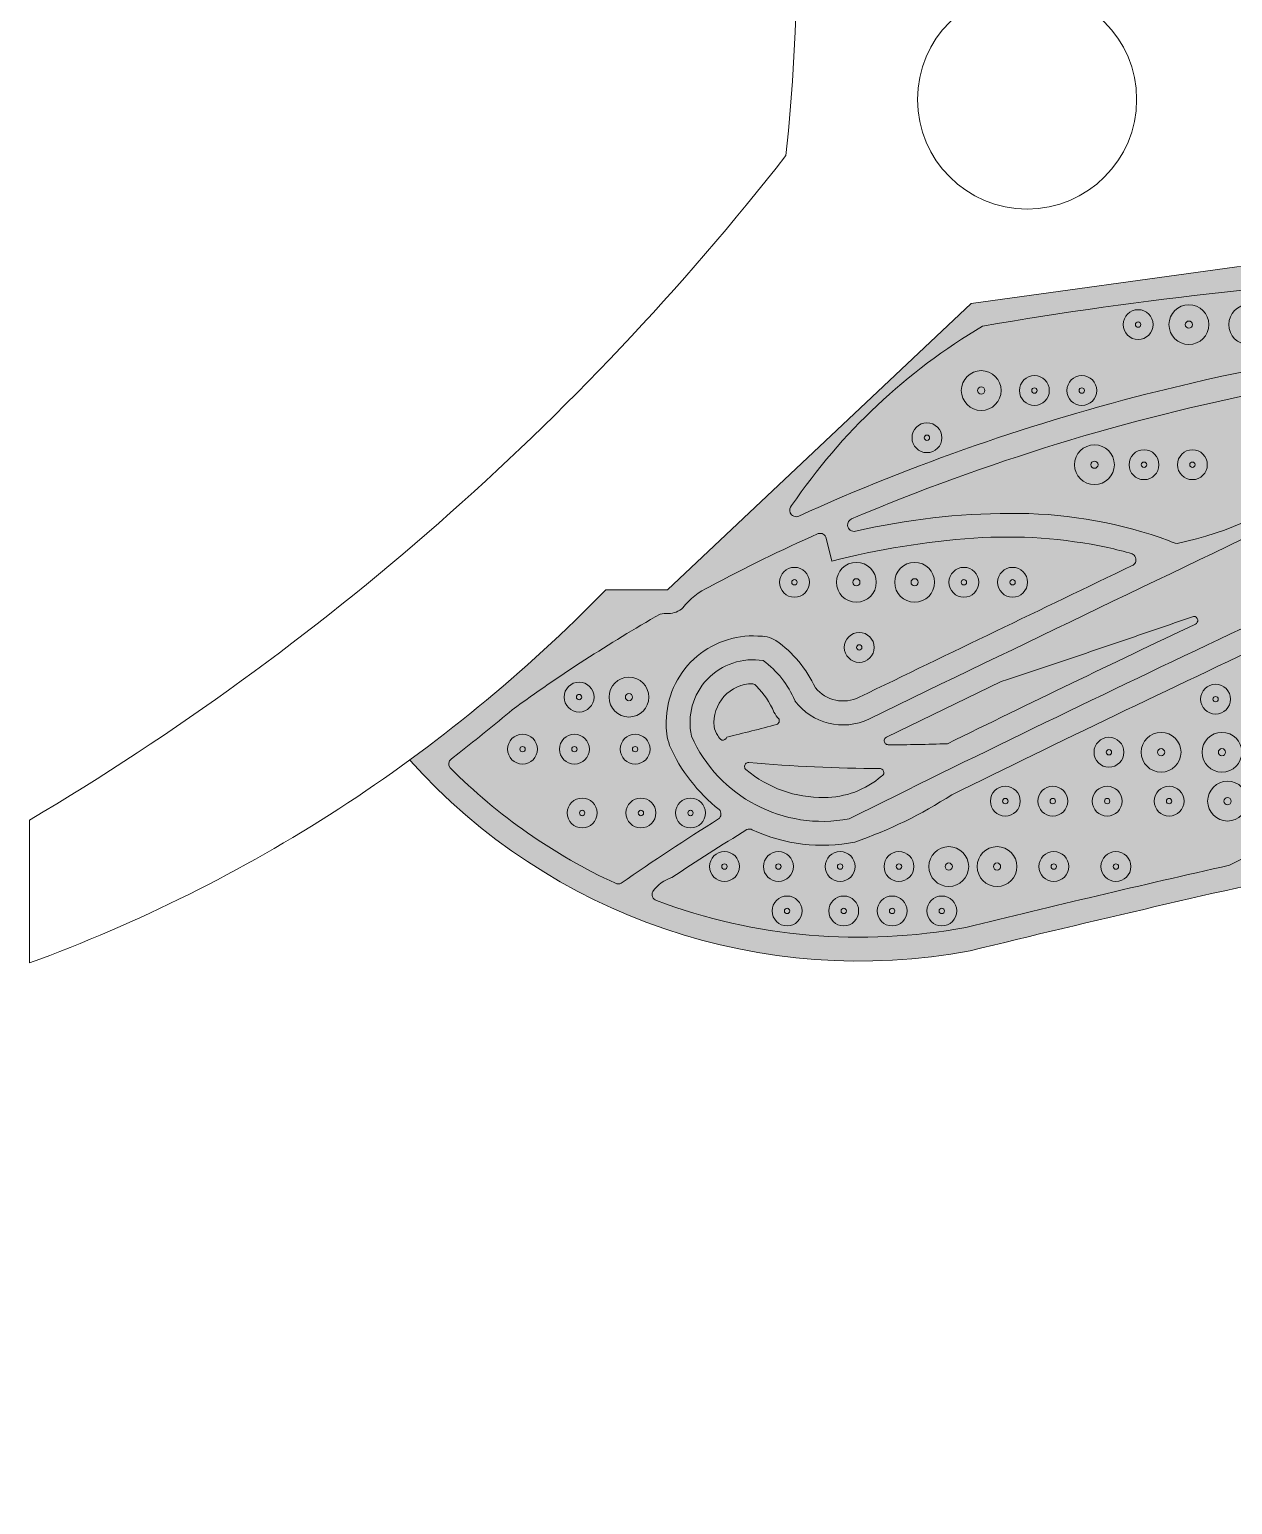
# Model space of a CAD drawing. Header units: inches. Extents: x 36 to 71.8, y 17.4 to 61.8.
# Drawn here: x 35.97 to 48.05, y 17.41 to 32.22 of the extents above; entities that cross this region are included whole.
import ezdxf

# ---------------------------------------------------------------- set-up
doc = ezdxf.new("R2010")
doc.units = ezdxf.units.IN
doc.header["$MEASUREMENT"] = 0
for name, color, linetype, lineweight in [('00_SOURCE_FROZEN', 7, 'CONTINUOUS', 18), ('20_ADDITIONS_CLOSED', 7, 'CONTINUOUS', 13), ('30_MATERIALS', 7, 'CONTINUOUS', 13), ('40_PLANT_SYMBOLS', 7, 'CONTINUOUS', 13)]:
    doc.layers.add(name, color=color, linetype=linetype, lineweight=lineweight)

# ---------------------------------------------------------------- blocks, each defined once
blk = doc.blocks.new('TREE_CROWN_2D')
for radius in [1, 0.18]:
    blk.add_circle((0, 0), radius)

msp = doc.modelspace()

# ---------------------------------------------------------------- hatches: boundary and pattern name
at = {"layer": '30_MATERIALS', "true_color": 0xe8d8b8}
h = msp.add_hatch(color=254, dxfattribs=at)
h.dxf.hatch_style = 1
h.paths.add_polyline_path([(39.788, 24.886), (39.79, 24.888), (39.964, 25.017), (40.137, 25.149), (40.307, 25.283), (40.476, 25.419), (40.643, 25.558), (40.808, 25.699), (40.972, 25.843), (41.133, 25.989), (41.292, 26.138), (41.449, 26.288), (41.605, 26.441), (41.758, 26.597), (42.376, 26.597), (45.427, 29.473), (48.095, 29.84), (50.4, 30.004), (53.65, 30.945), (53.846, 31.023), (54.043, 31.098), (54.242, 31.168), (54.441, 31.236), (54.642, 31.299), (54.843, 31.359), (55.046, 31.416), (55.249, 31.469), (55.453, 31.518), (55.657, 31.563), (55.862, 31.605), (56.068, 31.643), (56.275, 31.678), (56.482, 31.708), (56.689, 31.736), (56.897, 31.759), (57.106, 31.779), (57.314, 31.795), (57.523, 31.807), (57.732, 31.816), (57.942, 31.821), (58.151, 31.822), (58.361, 31.82), (58.571, 31.814), (58.78, 31.804), (58.99, 31.79), (59.199, 31.773), (59.408, 31.752), (59.617, 31.727), (59.826, 31.699), (60.035, 31.666), (60.243, 31.63), (60.446, 31.626), (60.649, 31.616), (60.849, 31.597), (61.049, 31.572), (61.246, 31.541), (61.442, 31.502), (61.635, 31.457), (61.827, 31.405), (62.015, 31.346), (62.202, 31.281), (62.386, 31.21), (62.567, 31.133), (62.745, 31.049), (62.92, 30.96), (63.091, 30.864), (63.26, 30.763), (63.424, 30.656), (63.585, 30.544), (63.742, 30.426), (63.895, 30.302), (64.044, 30.173), (64.189, 30.039), (64.329, 29.9), (64.464, 29.756), (64.594, 29.606), (64.72, 29.452), (64.84, 29.293), (64.955, 29.13), (65.065, 28.961), (65.169, 28.789), (65.268, 28.612), (65.36, 28.431), (66.481, 23.89), (66.516, 23.72), (66.545, 23.55), (66.569, 23.379), (66.586, 23.209), (66.598, 23.038), (66.605, 22.868), (66.605, 22.698), (66.6, 22.529), (66.589, 22.36), (66.573, 22.192), (66.551, 22.025), (66.524, 21.859), (66.492, 21.694), (66.454, 21.53), (66.41, 21.368), (66.362, 21.207), (66.308, 21.048), (66.249, 20.89), (66.185, 20.735), (66.115, 20.582), (66.041, 20.431), (65.961, 20.282), (65.877, 20.136), (65.788, 19.992), (65.693, 19.852), (65.594, 19.714), (65.49, 19.579), (65.381, 19.447), (65.268, 19.318), (65.15, 19.193), (65.027, 19.072), (64.9, 18.954), (63.661, 17.533), (63.666, 17.504), (63.601, 17.493), (63.354, 17.461), (63.106, 17.436), (62.858, 17.419), (62.609, 17.411), (62.36, 17.41), (62.112, 17.417), (61.864, 17.431), (61.616, 17.454), (61.369, 17.485), (61.123, 17.523), (60.878, 17.569), (60.635, 17.623), (60.393, 17.685), (60.152, 17.754), (60.033, 17.792), (59.914, 17.832), (59.795, 17.873), (59.677, 17.917), (59.56, 17.962), (59.443, 18.01), (59.327, 18.059), (59.211, 18.11), (59.097, 18.164), (58.982, 18.219), (58.869, 18.276), (58.756, 18.335), (58.644, 18.396), (58.533, 18.459), (58.423, 18.524), (58.313, 18.59), (58.106, 18.642), (57.9, 18.697), (57.695, 18.756), (57.492, 18.82), (57.291, 18.887), (57.09, 18.958), (56.892, 19.032), (56.695, 19.111), (56.5, 19.193), (56.307, 19.28), (56.116, 19.369), (55.926, 19.463), (55.738, 19.56), (55.553, 19.661), (55.369, 19.765), (55.188, 19.873), (55.008, 19.985), (54.831, 20.1), (54.656, 20.218), (54.484, 20.34), (54.313, 20.465), (54.146, 20.594), (53.98, 20.725), (53.817, 20.861), (53.657, 20.999), (53.499, 21.141), (53.344, 21.286), (53.192, 21.434), (53.042, 21.585), (52.895, 21.739), (52.751, 21.897), (52.611, 22.057), (52.262, 22.289), (51.911, 22.516), (51.558, 22.741), (51.204, 22.963), (50.847, 23.181), (50.488, 23.396), (50.127, 23.607), (49.764, 23.815), (49.728, 23.834), (49.69, 23.851), (49.652, 23.865), (49.613, 23.876), (49.574, 23.886), (49.534, 23.893), (49.494, 23.898), (49.454, 23.9), (49.414, 23.9), (49.374, 23.898), (49.334, 23.893), (49.294, 23.886), (49.255, 23.877), (49.216, 23.865), (49.177, 23.851), (49.139, 23.835), (48.207, 23.627), (47.276, 23.413), (46.347, 23.194), (45.418, 22.97), (45.223, 22.937), (45.027, 22.91), (44.832, 22.89), (44.636, 22.876), (44.441, 22.868), (44.246, 22.867), (44.052, 22.872), (43.858, 22.883), (43.666, 22.901), (43.474, 22.924), (43.283, 22.954), (43.094, 22.989), (42.906, 23.031), (42.719, 23.078), (42.535, 23.131), (42.352, 23.19), (42.171, 23.255), (41.992, 23.326), (41.815, 23.402), (41.641, 23.484), (41.469, 23.571), (41.3, 23.664), (41.134, 23.762), (40.971, 23.866), (40.81, 23.975), (40.653, 24.09), (40.5, 24.21), (40.35, 24.335), (40.203, 24.465), (40.061, 24.6), (39.922, 24.741), (39.788, 24.886)])
at = {"layer": '30_MATERIALS', "true_color": 0xb6c890}
h = msp.add_hatch(color=9, dxfattribs=at)
h.dxf.hatch_style = 1
h.paths.add_polyline_path([(43.696, 27.337), (43.683, 27.333), (43.67, 27.331), (43.657, 27.332), (43.645, 27.336), (43.633, 27.342), (43.623, 27.35), (43.615, 27.36), (43.609, 27.371), (43.604, 27.391), (43.605, 27.41), (43.612, 27.428), (43.624, 27.443), (43.719, 27.58), (43.818, 27.713), (43.921, 27.843), (44.027, 27.971), (44.136, 28.095), (44.249, 28.216), (44.364, 28.335), (44.483, 28.449), (44.605, 28.561), (44.731, 28.669), (44.859, 28.774), (44.99, 28.875), (45.123, 28.973), (45.26, 29.067), (45.399, 29.158), (45.541, 29.244), (45.843, 29.296), (46.146, 29.345), (46.449, 29.391), (46.753, 29.435), (47.057, 29.476), (47.361, 29.515), (47.665, 29.552), (47.97, 29.585), (48.275, 29.617), (48.58, 29.645), (48.886, 29.672), (49.192, 29.695), (49.498, 29.717), (49.804, 29.735), (50.11, 29.751), (50.417, 29.765), (50.629, 29.801), (50.84, 29.84), (51.051, 29.882), (51.262, 29.928), (51.471, 29.976), (51.68, 30.028), (51.888, 30.083), (52.095, 30.141), (52.301, 30.202), (52.506, 30.266), (52.71, 30.333), (52.914, 30.403), (53.116, 30.476), (53.317, 30.553), (53.517, 30.632), (53.716, 30.714), (53.851, 30.766), (53.894, 30.77), (53.938, 30.769), (53.98, 30.763), (54.023, 30.753), (54.256, 30.728), (54.489, 30.701), (54.721, 30.672), (54.954, 30.641), (55.186, 30.608), (55.418, 30.574), (55.649, 30.538), (55.881, 30.5), (56.112, 30.461), (56.342, 30.419), (56.573, 30.376), (56.803, 30.332), (57.033, 30.285), (57.262, 30.237), (57.491, 30.187), (57.72, 30.135), (58.191, 30.026), (58.66, 29.911), (59.128, 29.79), (59.594, 29.663), (59.607, 29.656), (59.617, 29.647), (59.625, 29.636), (59.631, 29.624), (59.634, 29.611), (59.634, 29.597), (59.631, 29.584), (59.626, 29.571), (59.618, 29.561), (59.609, 29.552), (59.599, 29.545), (59.587, 29.541), (59.488, 29.513), (59.39, 29.484), (59.293, 29.453), (59.196, 29.42), (59.1, 29.386), (59.004, 29.351), (58.909, 29.314), (58.814, 29.276), (58.72, 29.236), (58.626, 29.195), (58.534, 29.152), (58.442, 29.108), (58.35, 29.062), (58.26, 29.015), (58.17, 28.966), (58.08, 28.916), (58.072, 28.913), (58.063, 28.912), (58.055, 28.912), (58.046, 28.913), (57.818, 28.952), (57.589, 28.989), (57.36, 29.024), (57.13, 29.058), (56.901, 29.089), (56.671, 29.118), (56.441, 29.146), (56.21, 29.171), (55.98, 29.195), (55.749, 29.216), (55.518, 29.235), (55.287, 29.253), (55.056, 29.268), (54.824, 29.282), (54.593, 29.294), (54.361, 29.303), (54.258, 29.317), (54.155, 29.329), (54.052, 29.34), (53.948, 29.349), (53.845, 29.355), (53.741, 29.361), (53.638, 29.364), (53.534, 29.365), (53.43, 29.365), (53.327, 29.363), (53.223, 29.359), (53.119, 29.353), (53.016, 29.346), (52.912, 29.337), (52.809, 29.326), (52.706, 29.313), (52.364, 29.303), (52.022, 29.288), (51.681, 29.268), (51.34, 29.244), (51, 29.215), (50.66, 29.181), (50.32, 29.143), (49.981, 29.1), (49.643, 29.052), (49.305, 29), (48.968, 28.943), (48.632, 28.882), (48.297, 28.815), (47.962, 28.744), (47.629, 28.669), (47.296, 28.589), (47.065, 28.53), (46.834, 28.468), (46.604, 28.404), (46.375, 28.338), (46.147, 28.268), (45.92, 28.196), (45.693, 28.122), (45.467, 28.045), (45.242, 27.965), (45.019, 27.883), (44.796, 27.798), (44.574, 27.711), (44.353, 27.621), (44.133, 27.529), (43.914, 27.434)])
h = msp.add_hatch(color=9, dxfattribs=at)
h.dxf.hatch_style = 1
h.paths.add_polyline_path([(44.264, 27.185), (44.251, 27.184), (44.237, 27.185), (44.225, 27.189), (44.213, 27.196), (44.202, 27.205), (44.194, 27.216), (44.189, 27.228), (44.186, 27.241), (44.186, 27.252), (44.187, 27.262), (44.19, 27.272), (44.194, 27.281), (44.2, 27.29), (44.207, 27.297), (44.215, 27.303), (44.225, 27.308), (44.48, 27.414), (44.736, 27.517), (44.993, 27.616), (45.251, 27.712), (45.511, 27.805), (45.771, 27.894), (46.033, 27.98), (46.296, 28.062), (46.56, 28.141), (46.825, 28.217), (47.091, 28.289), (47.357, 28.358), (47.625, 28.424), (47.894, 28.486), (48.163, 28.544), (48.433, 28.6), (48.775, 28.666), (49.118, 28.727), (49.462, 28.783), (49.807, 28.834), (50.152, 28.88), (50.498, 28.921), (50.844, 28.958), (51.191, 28.989), (51.204, 28.987), (51.217, 28.982), (51.228, 28.975), (51.238, 28.966), (51.246, 28.954), (51.251, 28.942), (51.253, 28.929), (51.252, 28.915), (51.248, 28.899), (51.24, 28.885), (51.228, 28.873), (51.213, 28.864), (50.919, 28.736), (50.626, 28.603), (50.334, 28.467), (50.045, 28.327), (49.757, 28.183), (49.472, 28.036), (49.188, 27.885), (48.906, 27.73), (48.829, 27.669), (48.749, 27.61), (48.669, 27.554), (48.586, 27.5), (48.502, 27.449), (48.417, 27.4), (48.33, 27.354), (48.242, 27.311), (48.153, 27.27), (48.062, 27.232), (47.971, 27.197), (47.878, 27.164), (47.784, 27.134), (47.689, 27.108), (47.593, 27.084), (47.497, 27.063), (47.476, 27.065), (47.455, 27.07), (47.435, 27.078), (47.417, 27.088), (47.326, 27.12), (47.234, 27.15), (47.142, 27.179), (47.05, 27.205), (46.957, 27.229), (46.864, 27.252), (46.77, 27.272), (46.675, 27.29), (46.581, 27.307), (46.486, 27.321), (46.391, 27.333), (46.295, 27.344), (46.199, 27.352), (46.103, 27.358), (46.007, 27.362), (45.911, 27.364), (45.717, 27.364), (45.523, 27.358), (45.33, 27.346), (45.137, 27.329), (44.945, 27.307), (44.753, 27.279), (44.562, 27.246), (44.372, 27.208)])
h = msp.add_hatch(color=9, dxfattribs=at)
h.dxf.hatch_style = 1
h.paths.add_polyline_path([(40.285, 24.96), (40.42, 25.066), (40.554, 25.173), (40.687, 25.282), (40.818, 25.392), (40.998, 25.521), (41.179, 25.647), (41.362, 25.771), (41.547, 25.892), (41.733, 26.011), (41.921, 26.127), (42.111, 26.241), (42.302, 26.352), (42.323, 26.357), (42.344, 26.359), (42.366, 26.359), (42.387, 26.357), (42.407, 26.359), (42.427, 26.362), (42.446, 26.367), (42.465, 26.374), (42.483, 26.382), (42.5, 26.391), (42.517, 26.402), (42.532, 26.414), (42.559, 26.448), (42.588, 26.48), (42.619, 26.509), (42.652, 26.537), (42.686, 26.563), (42.722, 26.586), (42.759, 26.608), (42.798, 26.627), (43.067, 26.767), (43.34, 26.903), (43.614, 27.035), (43.89, 27.161), (43.903, 27.164), (43.916, 27.163), (43.929, 27.161), (43.941, 27.155), (43.952, 27.147), (43.961, 27.138), (43.967, 27.127), (43.972, 27.114), (44.029, 26.884), (44.204, 26.927), (44.381, 26.966), (44.558, 27.001), (44.736, 27.032), (44.915, 27.059), (45.094, 27.082), (45.274, 27.1), (45.454, 27.115), (45.623, 27.124), (45.792, 27.127), (45.961, 27.124), (46.13, 27.115), (46.298, 27.1), (46.466, 27.08), (46.633, 27.053), (46.799, 27.021), (46.86, 27.007), (46.921, 26.992), (46.982, 26.976), (47.043, 26.958), (47.054, 26.952), (47.064, 26.943), (47.072, 26.933), (47.078, 26.921), (47.081, 26.908), (47.082, 26.895), (47.08, 26.882), (47.076, 26.87), (47.07, 26.861), (47.063, 26.852), (47.055, 26.845), (47.045, 26.84), (46.359, 26.51), (45.673, 26.18), (44.988, 25.849), (44.303, 25.518), (44.274, 25.505), (44.245, 25.495), (44.215, 25.487), (44.185, 25.483), (44.155, 25.48), (44.125, 25.48), (44.095, 25.483), (44.066, 25.488), (44.037, 25.495), (44.009, 25.505), (43.981, 25.517), (43.955, 25.532), (43.929, 25.549), (43.905, 25.568), (43.883, 25.589), (43.862, 25.612), (43.827, 25.682), (43.787, 25.75), (43.743, 25.814), (43.695, 25.876), (43.643, 25.934), (43.588, 25.989), (43.529, 26.041), (43.466, 26.088), (43.445, 26.099), (43.424, 26.109), (43.401, 26.117), (43.379, 26.123), (43.356, 26.128), (43.332, 26.131), (43.309, 26.132), (43.285, 26.132), (43.24, 26.134), (43.196, 26.133), (43.152, 26.13), (43.108, 26.125), (43.065, 26.117), (43.022, 26.108), (42.98, 26.096), (42.939, 26.082), (42.898, 26.066), (42.858, 26.048), (42.819, 26.028), (42.781, 26.006), (42.744, 25.983), (42.708, 25.957), (42.673, 25.929), (42.64, 25.9), (42.608, 25.868), (42.578, 25.836), (42.55, 25.802), (42.524, 25.767), (42.499, 25.73), (42.477, 25.693), (42.456, 25.654), (42.438, 25.614), (42.421, 25.574), (42.406, 25.533), (42.394, 25.491), (42.383, 25.448), (42.375, 25.405), (42.369, 25.361), (42.365, 25.317), (42.364, 25.273), (42.364, 25.211), (42.37, 25.151), (42.381, 25.091), (42.398, 25.032), (42.442, 24.939), (42.492, 24.849), (42.547, 24.763), (42.607, 24.68), (42.673, 24.601), (42.743, 24.526), (42.818, 24.456), (42.897, 24.389), (42.905, 24.379), (42.91, 24.367), (42.913, 24.354), (42.914, 24.341), (42.912, 24.328), (42.907, 24.316), (42.9, 24.305), (42.89, 24.295), (42.643, 24.138), (42.397, 23.978), (42.153, 23.815), (41.912, 23.65), (41.898, 23.644), (41.883, 23.642), (41.868, 23.644), (41.854, 23.649), (41.739, 23.703), (41.625, 23.761), (41.513, 23.82), (41.402, 23.882), (41.292, 23.947), (41.184, 24.014), (41.077, 24.083), (40.972, 24.155), (40.869, 24.229), (40.767, 24.305), (40.667, 24.383), (40.569, 24.464), (40.472, 24.547), (40.377, 24.632), (40.284, 24.719), (40.193, 24.809), (40.186, 24.82), (40.182, 24.832), (40.18, 24.844), (40.181, 24.857), (40.183, 24.869), (40.189, 24.88), (40.196, 24.891), (40.206, 24.899)])
h = msp.add_hatch(color=9, dxfattribs=at)
h.dxf.hatch_style = 1
h.paths.add_polyline_path([(44.594, 25.041), (44.585, 25.042), (44.578, 25.044), (44.57, 25.049), (44.564, 25.054), (44.559, 25.061), (44.556, 25.068), (44.554, 25.076), (44.554, 25.085), (44.556, 25.095), (44.561, 25.104), (44.568, 25.111), (44.576, 25.117), (45.73, 25.675), (46.213, 25.836), (46.696, 25.999), (47.179, 26.163), (47.661, 26.329), (47.675, 26.327), (47.688, 26.32), (47.697, 26.31), (47.702, 26.296), (47.703, 26.283), (47.699, 26.271), (47.691, 26.26), (47.68, 26.252), (47.056, 25.955), (46.432, 25.656), (45.81, 25.355), (45.188, 25.051), (45.04, 25.046), (44.891, 25.042), (44.742, 25.041)])
h = msp.add_hatch(color=9, dxfattribs=at)
h.dxf.hatch_style = 1
h.paths.add_polyline_path([(42.265, 23.476), (42.253, 23.482), (42.242, 23.49), (42.233, 23.501), (42.227, 23.513), (42.223, 23.526), (42.222, 23.54), (42.224, 23.553), (42.229, 23.566), (42.248, 23.59), (42.268, 23.612), (42.29, 23.633), (42.314, 23.652), (42.339, 23.669), (42.366, 23.684), (42.394, 23.696), (42.422, 23.707), (42.608, 23.83), (42.796, 23.951), (42.985, 24.071), (43.175, 24.188), (43.188, 24.192), (43.202, 24.193), (43.216, 24.192), (43.229, 24.187), (43.29, 24.16), (43.352, 24.136), (43.414, 24.114), (43.477, 24.094), (43.541, 24.078), (43.605, 24.063), (43.669, 24.052), (43.734, 24.043), (43.8, 24.036), (43.865, 24.032), (43.931, 24.031), (43.997, 24.032), (44.063, 24.036), (44.128, 24.042), (44.194, 24.052), (44.259, 24.063), (44.387, 24.11), (44.513, 24.16), (44.637, 24.214), (44.76, 24.271), (44.881, 24.333), (45, 24.398), (45.117, 24.466), (45.232, 24.538), (46.053, 24.939), (46.875, 25.337), (47.7, 25.73), (48.526, 26.12), (48.542, 26.123), (48.559, 26.122), (48.574, 26.117), (48.588, 26.107), (48.716, 25.992), (48.841, 25.873), (48.962, 25.75), (49.08, 25.625), (49.194, 25.496), (49.305, 25.363), (49.412, 25.228), (49.515, 25.09), (49.582, 24.997), (49.648, 24.904), (49.712, 24.81), (49.775, 24.714), (49.78, 24.702), (49.782, 24.689), (49.781, 24.675), (49.778, 24.662), (49.772, 24.65), (49.763, 24.64), (49.753, 24.631), (49.741, 24.625), (49.523, 24.535), (49.305, 24.442), (49.088, 24.346), (48.873, 24.248), (48.659, 24.148), (48.446, 24.045), (48.234, 23.939), (48.023, 23.831), (47.359, 23.679), (46.696, 23.524), (46.034, 23.366), (45.372, 23.206), (45.274, 23.188), (45.177, 23.173), (45.079, 23.159), (44.98, 23.146), (44.882, 23.136), (44.784, 23.127), (44.685, 23.119), (44.587, 23.114), (44.488, 23.11), (44.39, 23.108), (44.291, 23.107), (44.193, 23.108), (44.095, 23.111), (43.996, 23.115), (43.898, 23.121), (43.8, 23.129), (43.702, 23.138), (43.604, 23.149), (43.507, 23.162), (43.41, 23.176), (43.312, 23.192), (43.216, 23.21), (43.119, 23.229), (43.023, 23.25), (42.927, 23.272), (42.831, 23.297), (42.736, 23.322), (42.641, 23.35), (42.546, 23.379), (42.452, 23.41), (42.358, 23.442)])
h = msp.add_hatch(color=9, dxfattribs=at)
h.dxf.hatch_style = 1
h.paths.add_polyline_path([(42.846, 25.224), (42.844, 25.265), (42.846, 25.306), (42.852, 25.346), (42.863, 25.385), (42.878, 25.422), (42.896, 25.458), (42.918, 25.492), (42.944, 25.524), (42.973, 25.553), (43.005, 25.579), (43.039, 25.601), (43.075, 25.619), (43.112, 25.634), (43.152, 25.644), (43.192, 25.65), (43.233, 25.653), (43.244, 25.649), (43.255, 25.644), (43.264, 25.637), (43.271, 25.628), (43.299, 25.6), (43.325, 25.57), (43.349, 25.539), (43.372, 25.507), (43.393, 25.474), (43.412, 25.44), (43.43, 25.404), (43.446, 25.368), (43.457, 25.349), (43.469, 25.331), (43.483, 25.314), (43.497, 25.297), (43.499, 25.29), (43.5, 25.282), (43.5, 25.274), (43.497, 25.266), (43.494, 25.259), (43.489, 25.253), (43.482, 25.248), (43.475, 25.244), (43.35, 25.211), (43.224, 25.179), (43.098, 25.147), (42.972, 25.117), (42.965, 25.103), (42.954, 25.092), (42.94, 25.087), (42.924, 25.088), (42.91, 25.095), (42.898, 25.105), (42.889, 25.118), (42.883, 25.133), (42.869, 25.154), (42.858, 25.176), (42.85, 25.199)])
h = msp.add_hatch(color=9, dxfattribs=at)
h.dxf.hatch_style = 1
h.paths.add_polyline_path([(43.165, 24.791), (43.16, 24.796), (43.155, 24.803), (43.152, 24.81), (43.151, 24.818), (43.151, 24.826), (43.153, 24.834), (43.156, 24.841), (43.161, 24.848), (43.168, 24.854), (43.176, 24.859), (43.185, 24.861), (43.194, 24.861), (43.359, 24.848), (43.524, 24.837), (43.689, 24.827), (43.854, 24.818), (44.02, 24.811), (44.185, 24.806), (44.35, 24.803), (44.516, 24.801), (44.53, 24.796), (44.541, 24.787), (44.548, 24.774), (44.55, 24.76), (44.548, 24.749), (44.544, 24.74), (44.537, 24.732), (44.528, 24.725), (44.497, 24.7), (44.466, 24.676), (44.433, 24.654), (44.4, 24.633), (44.366, 24.614), (44.331, 24.596), (44.295, 24.58), (44.258, 24.566), (44.221, 24.553), (44.184, 24.542), (44.146, 24.533), (44.107, 24.525), (44.068, 24.519), (44.029, 24.515), (43.99, 24.512), (43.95, 24.511), (43.896, 24.512), (43.843, 24.514), (43.79, 24.52), (43.737, 24.527), (43.685, 24.537), (43.634, 24.549), (43.583, 24.563), (43.532, 24.58), (43.483, 24.599), (43.434, 24.62), (43.387, 24.643), (43.34, 24.669), (43.295, 24.696), (43.25, 24.726), (43.207, 24.757)])

# ---------------------------------------------------------------- linework, layer by layer
at = {"layer": '00_SOURCE_FROZEN'}
msp.add_line((35.969, 24.283), (35.969, 22.849), dxfattribs=at)
msp.add_lwpolyline([(53.65, 30.945), (50.4, 30.004), (48.095, 29.84), (45.427, 29.473), (42.376, 26.597), (41.758, 26.597, -0.11284), (35.969, 22.849)], format="xyb", dxfattribs=at)
msp.add_circle((45.989, 31.521), 1.1, dxfattribs=at)
for centre, radius, start, end in [((22.064, 33.195), 21.619, 354.0583, 36.0319), ((22.02, 47.825), 27.364, 300.648, 321.9453), ((139.358, -167.061), 213.711, 114.22576, 116.44002), ((388.255, -684.338), 788.556, 115.480389, 115.852569), ((43.234, 25.263), 0.631, 80.6045, 192.4444), ((42.765, 25.104), 0.969, 23.0697, 53.7791), ((44.141, 25.843), 0.604, 216.6236, 295.44), ((43.933, 25.71), 1.439, 203.904, 280.7134), ((44.305, 28.93), 6.063, 221.8309, 280.5797), ((83.889, -134.15), 161.762, 102.40484, 103.75801)]:
    msp.add_arc(centre, radius, start, end, dxfattribs=at)
at = {"layer": '20_ADDITIONS_CLOSED'}
for points in [[(43.696, 27.337, -0.425084), (43.609, 27.371, -0.310933), (43.624, 27.443, -0.110098), (45.541, 29.244, -0.033187), (50.417, 29.765, 0.059983), (53.716, 30.714), (53.851, 30.766, -0.106116), (54.023, 30.753, -0.030151), (57.72, 30.135, -0.012152), (59.594, 29.663, -0.448907), (59.626, 29.571, -0.197243), (59.587, 29.541, 0.063257), (58.08, 28.916, -0.135325), (58.046, 28.913, 0.03438), (54.361, 29.303, 0.069415), (52.706, 29.313, 0.055177), (47.296, 28.589, 0.045546)], [(44.264, 27.185, -0.443045), (44.186, 27.241, -0.33229), (44.225, 27.308, -0.051394), (48.433, 28.6, -0.028723), (51.191, 28.989, -0.44311), (51.252, 28.915, -0.262472), (51.213, 28.864, 0.025974), (48.906, 27.73, -0.121717), (47.497, 27.063, -0.116753), (47.417, 27.088, 0.085294), (45.911, 27.364, 0.055943), (44.372, 27.208)], [(40.285, 24.96, 0.011164), (40.818, 25.392, -0.027609), (42.302, 26.352, -0.11303), (42.387, 26.357, 0.167016), (42.532, 26.414, -0.125312), (42.798, 26.627, -0.017228), (43.89, 27.161, -0.427096), (43.972, 27.114), (44.029, 26.884, -0.045953), (45.454, 27.115, -0.069967), (46.799, 27.021, -0.018883), (47.043, 26.958, -0.426637), (47.076, 26.87, -0.169623), (47.045, 26.84, 0.001084), (44.303, 25.518, -0.349323), (43.862, 25.612, 0.130621), (43.466, 26.088, 0.14163), (43.285, 26.132, 0.42821), (42.364, 25.273, 0.088367), (42.398, 25.032, 0.123262), (42.897, 24.389, -0.430721), (42.89, 24.295, 0.01209), (41.912, 23.65, -0.233126), (41.854, 23.649, -0.088876), (40.193, 24.809, -0.413237), (40.206, 24.899)], [(44.594, 25.041, -0.442446), (44.554, 25.085, -0.262108), (44.576, 25.117), (45.73, 25.675, 0.002829), (47.661, 26.329, -0.378335), (47.702, 26.296, -0.341196), (47.68, 26.252, 0.003364), (45.188, 25.051, -0.012853)], [(42.265, 23.476, -0.446665), (42.229, 23.566, -0.159635), (42.422, 23.707, -0.011035), (43.175, 24.188, -0.219809), (43.229, 24.187, 0.160195), (44.259, 24.063, 0.060501), (45.232, 24.538, -0.00471), (48.526, 26.12, -0.261402), (48.588, 26.107, -0.056226), (49.515, 25.09, -0.014701), (49.775, 24.714, -0.436236), (49.741, 24.625, 0.022993), (48.023, 23.831, 0.004161), (45.372, 23.206, -0.136577)], [(42.846, 25.224, -0.444267), (43.233, 25.653, -0.197258), (43.271, 25.628, -0.101956), (43.446, 25.368, 0.056908), (43.497, 25.297, -0.422262), (43.475, 25.244, -0.006519), (42.972, 25.117, -0.406294), (42.924, 25.088, -0.238605), (42.883, 25.133, -0.133165)], [(43.165, 24.791, -0.423743), (43.161, 24.848, -0.238158), (43.194, 24.861, 0.019755), (44.516, 24.801, -0.385847), (44.55, 24.76, -0.274408), (44.528, 24.725, -0.181212), (43.95, 24.511, -0.180683)]]:
    msp.add_lwpolyline(points, format="xyb", close=True, dxfattribs=at)

# ---------------------------------------------------------------- block references
at = {"layer": '40_PLANT_SYMBOLS'}
for p, xscale, yscale in [((47.104, 29.26), 0.15, 0.15), ((47.614, 29.26), 0.2, 0.2), ((48.215, 29.26), 0.2, 0.2), ((45.528, 28.598), 0.2, 0.2), ((46.062, 28.598), 0.15, 0.15), ((46.538, 28.598), 0.15, 0.15), ((44.983, 28.124), 0.15, 0.15), ((46.665, 27.853), 0.2, 0.2), ((47.163, 27.853), 0.15, 0.15), ((47.649, 27.853), 0.15, 0.15), ((43.652, 26.672), 0.15, 0.15), ((44.274, 26.672), 0.2, 0.2), ((44.859, 26.672), 0.2, 0.2), ((45.354, 26.672), 0.15, 0.15), ((45.843, 26.672), 0.15, 0.15), ((44.303, 26.018), 0.15, 0.15), ((41.489, 25.519), 0.15, 0.15), ((41.99, 25.519), 0.2, 0.2), ((47.882, 25.498), 0.15, 0.15), ((40.921, 24.996), 0.15, 0.15), ((41.442, 24.996), 0.15, 0.15), ((42.052, 24.996), 0.15, 0.15), ((46.811, 24.965), 0.15, 0.15), ((47.335, 24.965), 0.2, 0.2), ((47.946, 24.965), 0.2, 0.2), ((45.77, 24.474), 0.15, 0.15), ((46.247, 24.474), 0.15, 0.15), ((46.793, 24.474), 0.15, 0.15), ((47.415, 24.474), 0.15, 0.15), ((48.002, 24.474), 0.2, 0.2), ((41.52, 24.355), 0.15, 0.15), ((42.11, 24.355), 0.15, 0.15), ((42.608, 24.355), 0.15, 0.15), ((45.202, 23.817), 0.2, 0.2), ((45.687, 23.817), 0.2, 0.2), ((42.949, 23.817), 0.15, 0.15), ((43.491, 23.817), 0.15, 0.15), ((44.111, 23.817), 0.15, 0.15), ((44.702, 23.817), 0.15, 0.15), ((46.257, 23.817), 0.15, 0.15), ((46.881, 23.817), 0.15, 0.15), ((43.578, 23.371), 0.15, 0.15), ((44.147, 23.371), 0.15, 0.15), ((44.633, 23.371), 0.15, 0.15), ((45.132, 23.371), 0.15, 0.15)]:
    msp.add_blockref('TREE_CROWN_2D', p, dxfattribs=dict(at, xscale=xscale, yscale=yscale))

doc.saveas('drawing.dxf')
